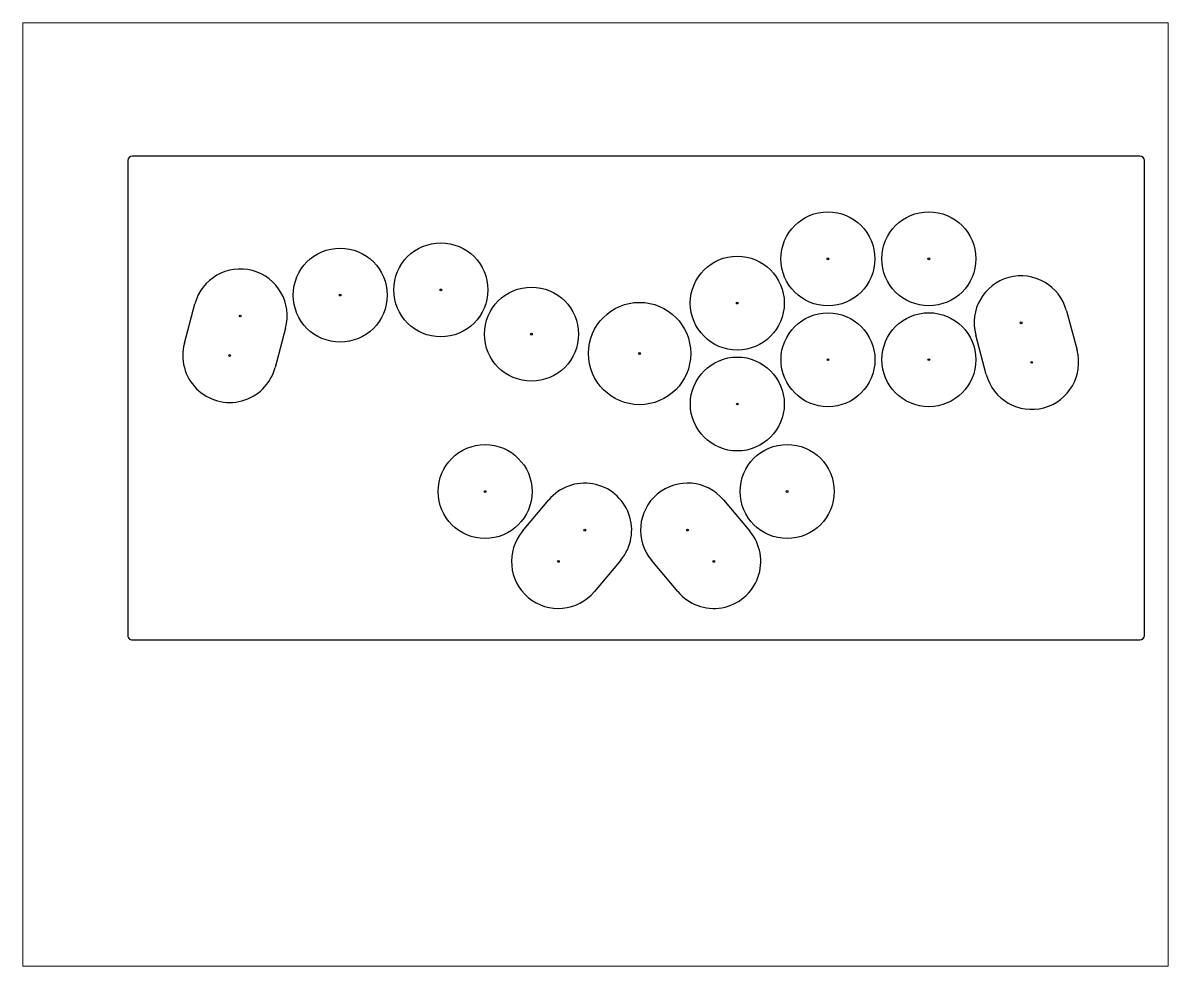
# Paper-space layout 'Layout1' of a CAD drawing. Header units: millimetres. Extents: x -28 to 301, y -58 to 213.
# The model-space entities are those that its viewports show. They can reach past a viewport. Long polylines and large blocks are cut down to what shows.
import ezdxf

# ---------------------------------------------------------------- set-up
doc = ezdxf.new("R2010")
doc.units = ezdxf.units.MM
doc.layers.add('02___PRT_ALL_AXES', color=7, linetype='Continuous')

msp = doc.modelspace()

# ---------------------------------------------------------------- hatches: boundary and pattern name
h = msp.add_hatch(color=256)
h.dxf.hatch_style = 1
h.paths.add_polyline_path([(2318.42, 352.17, 1), (2317.92, 352.17, 1)])
h.paths.add_polyline_path([(2344.48, 339.45, 1), (2343.98, 339.45, 1)])
h.paths.add_polyline_path([(2375.04, 333.88, 1), (2375.54, 333.88, 1)])
h.paths.add_polyline_path([(2330.64, 294.21, 1), (2331.14, 294.21, 1)])
h.paths.add_polyline_path([(2359.78, 283.12, 1), (2359.28, 283.12, 1)])
h.paths.add_polyline_path([(2351.73, 274.12, 1), (2352.23, 274.12, 1)])
h.paths.add_polyline_path([(2388.82, 283.13, 1), (2389.32, 283.13, 1)])
h.paths.add_polyline_path([(2396.88, 274.13, 1), (2396.38, 274.13, 1)])
h.paths.add_polyline_path([(2403.14, 319.37, 1), (2403.64, 319.37, 1)])
h.paths.add_polyline_path([(2417.47, 294.22, 1), (2417.97, 294.22, 1)])
h.paths.add_polyline_path([(2429.7, 332.09, 1), (2429.2, 332.09, 1)])
h.paths.add_polyline_path([(2403.13, 348.37, 1), (2403.63, 348.37, 1)])
h.paths.add_polyline_path([(2429.19, 361.09, 1), (2429.69, 361.09, 1)])
h.paths.add_polyline_path([(2458.7, 332.1, 1), (2458.2, 332.1, 1)])
h.paths.add_polyline_path([(2458.69, 361.1, 1), (2458.19, 361.1, 1)])
h.paths.add_polyline_path([(2487.75, 331.34, 1), (2488.25, 331.34, 1)])
h.paths.add_polyline_path([(2485.2, 342.69, 1), (2484.7, 342.69, 1)])
h = msp.add_hatch(color=256)
h.dxf.hatch_style = 1
h.paths.add_polyline_path([(2260.77, 344.67, 1), (2260.27, 344.67, 1)])
h.paths.add_polyline_path([(2257.23, 333.32, 1), (2257.73, 333.32, 1)])
h.paths.add_polyline_path([(2289.49, 350.66, 1), (2288.99, 350.66, 1)])

# ---------------------------------------------------------------- linework, layer by layer
for centre in [(2429.44, 361.09), (2458.44, 361.1), (2318.17, 352.17), (2289.24, 350.66), (2403.38, 348.37), (2260.52, 344.67), (2484.95, 342.69), (2344.23, 339.45), (2257.48, 333.32), (2375.29, 333.88), (2429.45, 332.09), (2458.45, 332.1), (2488, 331.34), (2403.39, 319.37), (2330.89, 294.21), (2417.72, 294.22), (2359.53, 283.12), (2389.07, 283.13), (2351.98, 274.12), (2396.63, 274.13)]:
    msp.add_circle(centre, 0.25)
at = {"layer": '02___PRT_ALL_AXES', "color": 7, "linetype": 'Continuous'}
for p, q in [((2228.21, 389.34), (2228.21, 252.85)), ((2519.1, 390.64), (2229.51, 390.64)), ((2520.4, 252.86), (2520.4, 389.34)), ((2244.44, 336.81), (2247.48, 348.16)), ((2497.99, 346.19), (2501.04, 334.84)), ((2273.56, 341.17), (2270.52, 329.82)), ((2474.96, 327.84), (2471.92, 339.19)), ((2341.63, 282.79), (2349.18, 291.79)), ((2399.41, 291.81), (2406.97, 282.81)), ((2369.87, 274.45), (2362.32, 265.44)), ((2386.29, 265.45), (2378.73, 274.45)), ((2229.51, 251.55), (2519.1, 251.56))]:
    msp.add_line(p, q, dxfattribs=at)
for centre, radius in [((2429.44, 361.09), 13.5), ((2458.44, 361.1), 13.5), ((2318.17, 352.17), 13.5), ((2289.24, 350.66), 13.5), ((2403.38, 348.37), 13.5), ((2344.23, 339.45), 13.5), ((2375.29, 333.88), 14.7), ((2429.45, 332.09), 13.5), ((2458.45, 332.1), 13.5), ((2403.39, 319.37), 13.5), ((2330.89, 294.21), 13.5), ((2417.72, 294.22), 13.5)]:
    msp.add_circle(centre, radius, dxfattribs=at)
for centre, radius, start, end in [((2229.51, 389.34), 1.3, 90, 180), ((2519.1, 389.34), 1.3, 0, 90), ((2260.52, 344.67), 13.5, 345.0024, 165.0024), ((2484.95, 342.69), 13.5, 15.0156, 195.0156), ((2257.48, 333.32), 13.5, 165.0024, 345.0024), ((2488, 331.34), 13.5, 195.0156, 15.0156), ((2359.53, 283.12), 13.5, 320.0156, 140.0156), ((2389.07, 283.13), 13.5, 40.009, 220.009), ((2351.98, 274.12), 13.5, 140.0156, 320.0156), ((2396.63, 274.13), 13.5, 220.009, 40.009), ((2229.51, 252.85), 1.3, 180, 270.0036), ((2519.1, 252.86), 1.3, 270.0036, 0)]:
    msp.add_arc(centre, radius, start, end, dxfattribs=at)

psp = doc.layouts.get("Layout1")

# ---------------------------------------------------------------- viewports
at = {"layer": '0'}
psp.add_viewport(center=(136.82, 77.26), size=(329.18, 271.0555), view_center_point=(2362.63, 293.36), view_height=271.0555, dxfattribs=at)

doc.saveas('drawing.dxf')
